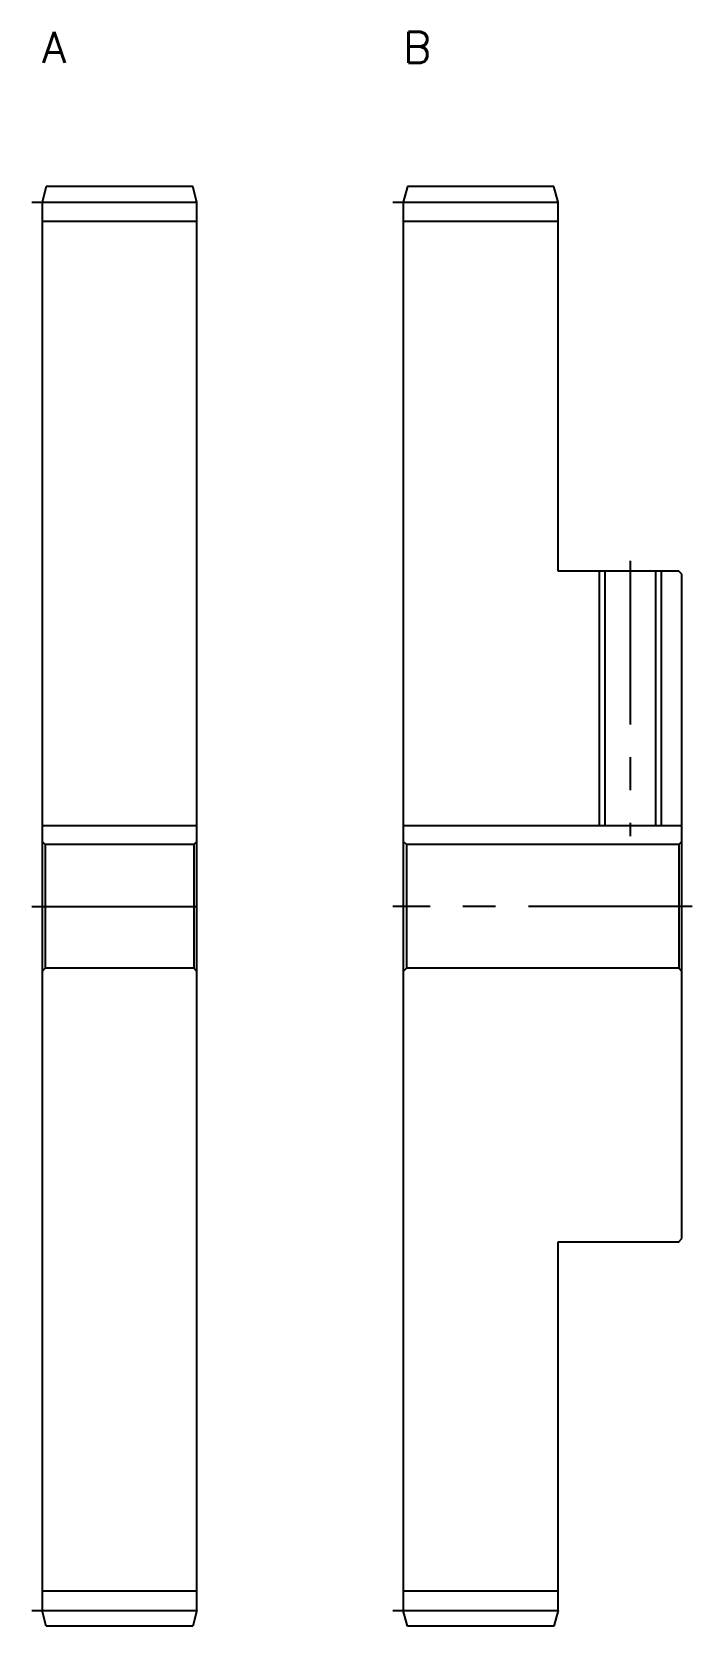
# Model space of a CAD drawing. Extents: x -1 to 222, y -13 to 164.
# Drawn here: x 158.5 to 222.5, y 10 to 164.5 of the extents above; entities that cross this region are included whole.
import ezdxf

# ---------------------------------------------------------------- set-up
doc = ezdxf.new("R2010")
doc.units = 0
doc.header["$LTSCALE"] = 0.5
doc.linetypes.add('CENTER', pattern=[50.8, 31.75, -6.35, 6.35, -6.35])
for name, color, linetype in [('MSM_CENTER', 1, 'CENTER'), ('MSM_CONTINUOUS', 7, 'CONTINUOUS'), ('MSM_NARROW', 5, 'CONTINUOUS'), ('MSM_PART_NUMBER', 7, 'CONTINUOUS')]:
    doc.layers.add(name, color=color, linetype=linetype)
doc.styles.get("Standard").update_dxf_attribs({"font": 'txt.shx', "height": 1, "bigfont": 'bigfont.shx'})

# ---------------------------------------------------------------- blocks, each defined once
blk = doc.blocks.new('*U5')
at = {"layer": 'MSM_PART_NUMBER'}
blk.add_text('B', height=3, dxfattribs=at).set_placement((194.5, 161.5))
blk = doc.blocks.new('*U6')
at = {"layer": 'MSM_PART_NUMBER'}
blk.add_text('A', height=3, dxfattribs=at).set_placement((159.5, 161.5))

msp = doc.modelspace()

# ---------------------------------------------------------------- linework, layer by layer
at = {"layer": 'MSM_CENTER'}
for p, q in [((158.5, 148), (175.5, 148)), ((193.5, 148), (210.5, 148)), ((216.5, 113.25), (216.5, 86.55)), ((158.5, 79.75), (175.5, 79.75)), ((222.5, 79.75), (193.5, 79.75)), ((158.5, 11.5), (175.5, 11.5)), ((193.5, 11.5), (210.5, 11.5))]:
    msp.add_line(p, q, dxfattribs=at)
at = {"layer": 'MSM_CONTINUOUS'}
for p, q in [((159.9, 149.5), (159.5, 148)), ((174.1, 149.5), (159.9, 149.5)), ((174.5, 148), (174.1, 149.5)), ((194.9, 149.5), (194.5, 148)), ((209.1, 149.5), (194.9, 149.5)), ((209.5, 148), (209.1, 149.5)), ((159.5, 148), (159.5, 11.5)), ((174.5, 11.5), (174.5, 148)), ((194.5, 148), (194.5, 11.5)), ((209.5, 112.25), (209.5, 148)), ((174.5, 146.12), (159.5, 146.12)), ((209.5, 146.12), (194.5, 146.12)), ((221.2, 112.25), (209.5, 112.25)), ((214.04, 112.25), (214.04, 87.55)), ((218.96, 112.25), (218.96, 87.55)), ((221.5, 111.95), (221.2, 112.25)), ((221.5, 47.55), (221.5, 111.95)), ((174.5, 87.55), (159.5, 87.55)), ((221.5, 87.55), (194.5, 87.55)), ((159.8, 85.75), (159.5, 86.05)), ((174.2, 85.75), (159.8, 85.75)), ((159.8, 85.75), (159.8, 73.75)), ((174.5, 86.05), (174.2, 85.75)), ((174.2, 85.75), (174.2, 73.75)), ((194.8, 85.75), (194.5, 86.05)), ((221.2, 85.75), (194.8, 85.75)), ((194.8, 85.75), (194.8, 73.75)), ((221.5, 86.05), (221.2, 85.75)), ((221.2, 85.75), (221.2, 73.75)), ((159.8, 73.75), (159.5, 73.45)), ((174.2, 73.75), (159.8, 73.75)), ((174.5, 73.45), (174.2, 73.75)), ((194.8, 73.75), (194.5, 73.45)), ((221.2, 73.75), (194.8, 73.75)), ((221.5, 73.45), (221.2, 73.75)), ((209.5, 11.5), (209.5, 47.25)), ((209.5, 47.25), (221.2, 47.25)), ((221.2, 47.25), (221.5, 47.55)), ((174.5, 13.38), (159.5, 13.38)), ((209.5, 13.38), (194.5, 13.38)), ((159.9, 10), (159.5, 11.5)), ((174.5, 11.5), (174.1, 10)), ((194.9, 10), (194.5, 11.5)), ((209.5, 11.5), (209.1, 10)), ((174.1, 10), (159.9, 10)), ((209.1, 10), (194.9, 10))]:
    msp.add_line(p, q, dxfattribs=at)
at = {"layer": 'MSM_NARROW'}
for p, q in [((213.5, 112.25), (213.5, 87.55)), ((219.5, 112.25), (219.5, 87.55))]:
    msp.add_line(p, q, dxfattribs=at)

# ---------------------------------------------------------------- block references
at = {"layer": 'MSM_CONTINUOUS'}
for name in ['*U6', '*U5']:
    msp.add_blockref(name, (0, 0), dxfattribs=at)

doc.saveas('drawing.dxf')
